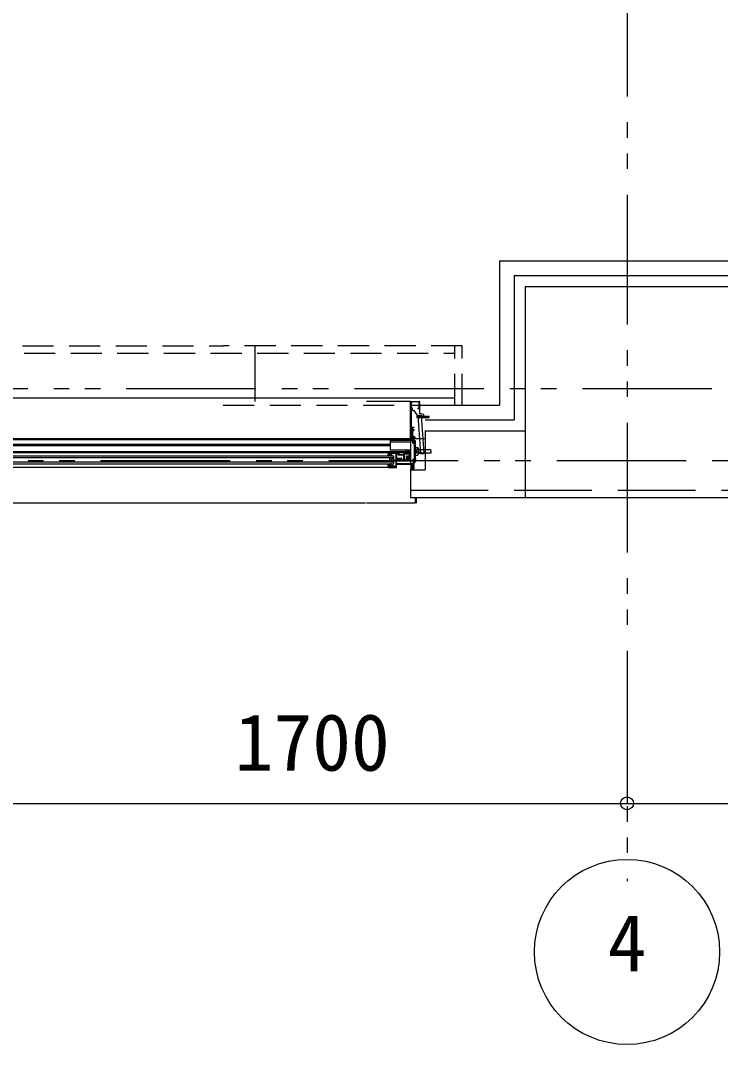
# Model space of a CAD drawing. Units: millimetres at full size. Extents: x -22551 to 92397, y -19340 to 14894.
# Drawn here: x -1277 to 614, y -7553 to -4787 of the extents above; entities that cross this region are included whole.
import ezdxf
from ezdxf.enums import TextEntityAlignment as Align

# ---------------------------------------------------------------- set-up
doc = ezdxf.new("R2010")
doc.units = ezdxf.units.MM
doc.header["$LTSCALE"] = 70
doc.header["$PDMODE"] = 32
doc.header["$PDSIZE"] = 35
for name, pattern in [('DASHED1', [1.8, 1.2, -0.6]), ('DASHED3', [4, 3, -1]), ('DOUBLE_CHAIN1', [8.8, 5, -1, 0.6, -0.6, 0.6, -1])]:
    doc.linetypes.add(name, pattern=pattern)
doc.layers.add('0-0_NoName', color=7, linetype='Continuous', lineweight=15)
doc.layers.add('2-0_通芯', color=7, linetype='Continuous', lineweight=15)
doc.styles.add('ＭＳ ゴシック', font='')
doc.styles.get('ＭＳ ゴシック').set_extended_font_data('MS Gothic')

# ---------------------------------------------------------------- blocks, each defined once
blk = doc.blocks.new('グループ部品-125')
at = {"layer": '2-0_通芯', "linetype": 'DOUBLE_CHAIN1'}
for p, q in [((361.61, 11374.3), (361.61, -7111.67)), ((-22551.09, -5780.7), (23861.61, -5780.7)), ((-21388.39, -5975.7), (23861.61, -5975.7))]:
    blk.add_line(p, q, dxfattribs=at)
at = {"layer": '2-0_通芯'}
for p, q in [((16.61, -5435.7), (16.61, -5825.7)), ((56.61, -5475.7), (56.61, -5865.7)), ((86.61, -5505.7), (636.61, -5505.7)), ((86.61, -5505.7), (86.61, -6075.7)), ((-643.39, -5815.7), (-643.39, -5665.7)), ((-5173.39, -5805.7), (-103.39, -5805.7)), ((-223.39, -5815.7), (-341.89, -5815.7)), ((-222.89, -5815.7), (-198.89, -5815.7)), ((-221.89, -5836.2), (-221.89, -5885.38)), ((-221.39, -5827.15), (-221.39, -5832.75)), ((-200.39, -5827.15), (-221.39, -5827.15)), ((-221.39, -5832.75), (-219.89, -5834.25)), ((-221.39, -5835.65), (-221.39, -5839.15)), ((-218.59, -5835.65), (-221.39, -5835.65)), ((-219.14, -5835.7), (-221.39, -5835.7)), ((-219.89, -5834.25), (-218.59, -5834.25)), ((-203.19, -5834.25), (-201.89, -5834.25)), ((-198.39, -5835.65), (-203.19, -5835.65)), ((-198.89, -5835.7), (-202.64, -5835.7)), ((-201.89, -5834.25), (-200.39, -5832.75)), ((-200.39, -5832.75), (-200.39, -5827.15)), ((-198.39, -5848.65), (-198.39, -5816.2)), ((-183.39, -5825.7), (16.61, -5825.7)), ((-206.39, -5852), (-206.39, -5859.15)), ((-173.39, -5856.85), (-206.39, -5856.85)), ((-206.39, -5859.15), (-173.39, -5859.15)), ((-193.7, -5854.6), (-202.68, -5855.2)), ((-195.88, -5956), (-202.68, -5855.2)), ((-188.39, -5851.33), (-198.39, -5848.65)), ((-193.7, -5854.6), (-194.76, -5853.67)), ((-186.9, -5955.4), (-193.7, -5854.6)), ((-188.39, -5851.33), (-188.39, -5856.85)), ((-180.54, -5859.15), (-180.54, -5856.85)), ((-176.04, -5859.15), (-176.04, -5856.85)), ((-173.39, -5859.15), (-173.39, -5856.85)), ((-221.71, -5888.2), (-221.67, -5888.35)), ((-221.67, -5888.85), (-221.71, -5889)), ((-220.74, -5887.01), (-220.89, -5887.03)), ((-220.89, -5890.18), (-220.74, -5890.19)), ((-219.97, -5886.76), (-220.09, -5886.81)), ((-220.09, -5890.39), (-219.97, -5890.44)), ((-219.09, -5886.99), (-219.18, -5886.9)), ((-219.18, -5890.3), (-219.09, -5890.21)), ((-218.19, -5887.45), (-218.33, -5887.45)), ((-218.33, -5889.75), (-218.19, -5889.75)), ((-214.59, -5865.9), (-214.39, -5865.7)), ((-183.39, -5865.7), (56.61, -5865.7)), ((-1417.39, -5915.7), (-183.39, -5915.7)), ((-223.39, -5919.6), (-1417.39, -5919.6)), ((-219.47, -5918.28), (-220.61, -5920.26)), ((-220.61, -5920.26), (-219.82, -5921.89)), ((-219.35, -5919.97), (-220.57, -5920.19)), ((-216.87, -5917.08), (-220.15, -5922.77)), ((-219.51, -5917.69), (-219.6, -5917.84)), ((-219.6, -5917.84), (-219.38, -5918.22)), ((-219.6, -5917.84), (-216.97, -5918.8)), ((-219.51, -5917.69), (-219.07, -5917.69)), ((-216.84, -5918.66), (-219.51, -5917.69)), ((-217.58, -5919.37), (-219.47, -5918.28)), ((-219.42, -5918.3), (-219.38, -5918.22)), ((-217.13, -5918.94), (-219.38, -5918.22)), ((-219.16, -5917.09), (-219.25, -5917.24)), ((-219.25, -5917.24), (-219.03, -5917.62)), ((-219.25, -5917.24), (-215.47, -5918.61)), ((-219.16, -5917.09), (-218.72, -5917.09)), ((-215.38, -5918.46), (-219.16, -5917.09)), ((-219.07, -5917.69), (-219.03, -5917.62)), ((-219.07, -5917.69), (-215.95, -5918.69)), ((-215.91, -5918.61), (-219.03, -5917.62)), ((-218.94, -5920.66), (-216.74, -5918.57)), ((-218.81, -5916.48), (-218.9, -5916.63)), ((-218.9, -5916.63), (-218.68, -5917.01)), ((-218.9, -5916.63), (-215.12, -5918)), ((-218.81, -5916.48), (-218.37, -5916.48)), ((-215.03, -5917.85), (-218.81, -5916.48)), ((-218.72, -5917.09), (-218.68, -5917.01)), ((-218.72, -5917.09), (-215.6, -5918.08)), ((-215.56, -5918), (-218.68, -5917.01)), ((-218.46, -5915.87), (-218.55, -5916.02)), ((-218.55, -5916.02), (-218.33, -5916.4)), ((-218.55, -5916.02), (-214.77, -5917.4)), ((-218.46, -5915.87), (-218.02, -5915.87)), ((-214.68, -5917.25), (-218.46, -5915.87)), ((-218.37, -5916.48), (-218.33, -5916.4)), ((-218.37, -5916.48), (-215.25, -5917.47)), ((-215.21, -5917.4), (-218.33, -5916.4)), ((-218.11, -5915.27), (-218.2, -5915.42)), ((-218.2, -5915.42), (-217.98, -5915.8)), ((-218.2, -5915.42), (-214.42, -5916.79)), ((-218.11, -5915.27), (-217.67, -5915.27)), ((-214.33, -5916.64), (-218.11, -5915.27)), ((-218.02, -5915.87), (-217.98, -5915.8)), ((-218.02, -5915.87), (-214.9, -5916.87)), ((-214.86, -5916.79), (-217.98, -5915.8)), ((-217.85, -5914.81), (-217.63, -5915.19)), ((-217.72, -5911.55), (-217.08, -5910.63)), ((-211.66, -5915.05), (-217.72, -5911.55)), ((-217.67, -5915.27), (-217.63, -5915.19)), ((-217.67, -5915.27), (-214.55, -5916.26)), ((-217.41, -5914.05), (-217.5, -5914.21)), ((-217.5, -5914.21), (-217.28, -5914.58)), ((-217.5, -5914.21), (-213.72, -5915.58)), ((-217.32, -5914.66), (-217.28, -5914.58)), ((-214.16, -5915.58), (-217.28, -5914.58)), ((-217.15, -5913.6), (-216.93, -5913.98)), ((-217.15, -5913.6), (-213.37, -5914.97)), ((-216.97, -5914.05), (-216.93, -5913.98)), ((-216.97, -5914.05), (-213.85, -5915.05)), ((-213.81, -5914.97), (-216.93, -5913.98)), ((-216.61, -5919.93), (-216.87, -5919.78)), ((-216.8, -5912.99), (-216.58, -5913.37)), ((-213.33, -5914.9), (-216.75, -5912.92)), ((-216.65, -5919.9), (-216.26, -5919.22)), ((-216.62, -5913.45), (-216.58, -5913.37)), ((-215.21, -5913.81), (-216.58, -5913.37)), ((-216.44, -5912.87), (-216.54, -5913.04)), ((-216.42, -5919), (-215.82, -5919.22)), ((-216.37, -5916.21), (-215.77, -5915.17)), ((-215.73, -5919.06), (-216.33, -5918.85)), ((-215.95, -5918.69), (-215.91, -5918.61)), ((-215.73, -5919.06), (-215.95, -5918.69)), ((-215.47, -5918.61), (-215.91, -5918.61)), ((-215.73, -5919.06), (-215.82, -5919.22)), ((-215.6, -5918.08), (-215.56, -5918)), ((-215.38, -5918.46), (-215.6, -5918.08)), ((-215.12, -5918), (-215.56, -5918)), ((-215.38, -5918.46), (-215.47, -5918.61)), ((-215.27, -5914.31), (-212.81, -5910.05)), ((-215.25, -5917.47), (-215.21, -5917.4)), ((-215.03, -5917.85), (-215.25, -5917.47)), ((-214.77, -5917.4), (-215.21, -5917.4)), ((-215.03, -5917.85), (-215.12, -5918)), ((-214.9, -5916.87), (-214.86, -5916.79)), ((-214.68, -5917.25), (-214.9, -5916.87)), ((-214.42, -5916.79), (-214.86, -5916.79)), ((-214.68, -5917.25), (-214.77, -5917.4)), ((-214.55, -5916.26), (-214.51, -5916.18)), ((-214.33, -5916.64), (-214.55, -5916.26)), ((-214.33, -5916.64), (-214.42, -5916.79)), ((-214.2, -5915.65), (-214.16, -5915.58)), ((-213.98, -5916.03), (-214.2, -5915.65)), ((-213.72, -5915.58), (-214.16, -5915.58)), ((-213.85, -5915.05), (-213.81, -5914.97)), ((-213.63, -5915.43), (-213.85, -5915.05)), ((-213.37, -5914.97), (-213.81, -5914.97)), ((-213.63, -5915.43), (-213.72, -5915.58)), ((-213.44, -5914.6), (-213.54, -5914.77)), ((-213.39, -5924.2), (-213.39, -5915.7)), ((-213.33, -5914.9), (-213.37, -5914.97)), ((-211.66, -5915.05), (-211.18, -5914.03)), ((-183.39, -5895.7), (86.61, -5895.7)), ((-183.39, -5895.7), (-183.39, -6000.7)), ((-278.39, -5932.1), (-1400.89, -5932.1)), ((-278.39, -5935.5), (-1400.89, -5935.5)), ((-278.39, -5922.6), (-278.39, -5946.1)), ((-223.39, -5925.64), (-278.39, -5925.64)), ((-224.39, -5921.6), (-277.39, -5921.6)), ((-224.39, -5947.1), (-277.39, -5947.1)), ((-218.94, -5920.66), (-219.82, -5921.89)), ((-219.56, -5922.04), (-219.82, -5921.89)), ((-219.38, -5921.72), (-219.56, -5922.04)), ((-217.75, -5921.91), (-219.56, -5922.04)), ((-217.92, -5921.59), (-219.38, -5921.72)), ((-217.26, -5927.58), (-217.26, -5921.2)), ((-217.26, -5921.2), (-214.96, -5921.2)), ((-216.64, -5928.51), (-213.46, -5929.79)), ((-214.96, -5921.2), (-214.96, -5926.7)), ((-214.96, -5926.7), (-213.46, -5927.31)), ((-213.46, -5927.31), (-211.16, -5928.24)), ((-213.39, -5921.2), (-213.39, -5980.2)), ((-213.39, -5921.2), (-211.09, -5921.2)), ((-211.09, -5921.2), (-211.09, -5980.2)), ((-211.09, -5940.7), (-205.09, -5940.7)), ((-206.59, -5946.2), (-207.59, -5947.2)), ((-168.39, -5946.2), (-206.59, -5946.2)), ((-206.59, -5946.2), (-206.59, -5955.2)), ((-202.09, -5943.7), (-202.09, -5957.7)), ((-1415.89, -5962.5), (-268.39, -5962.5)), ((-1415.89, -5967.5), (-268.39, -5967.5)), ((-1400.89, -5954.1), (-283.39, -5954.1)), ((-223.39, -5954), (-842.14, -5954)), ((-283.39, -5956), (-284.89, -5962.5)), ((-278.62, -5956), (-284.82, -5962.2)), ((-284.49, -5962.5), (-284.81, -5962.18)), ((-283.08, -5962.5), (-284.55, -5961.03)), ((-280.03, -5956), (-284.4, -5960.37)), ((-281.66, -5962.5), (-284.28, -5959.88)), ((-280.25, -5962.5), (-284.02, -5958.73)), ((-281.45, -5956), (-283.97, -5958.53)), ((-278.83, -5962.5), (-283.75, -5957.58)), ((-278.39, -5957.19), (-283.7, -5962.5)), ((-282.86, -5956), (-283.55, -5956.69)), ((-278.39, -5961.53), (-283.49, -5956.43)), ((-283.39, -5953.9), (-283.39, -5955.5)), ((-278.39, -5956), (-283.39, -5956)), ((-278.39, -5960.12), (-282.5, -5956)), ((-278.39, -5958.6), (-282.29, -5962.5)), ((-278.39, -5958.7), (-281.09, -5956)), ((-278.39, -5960.02), (-280.87, -5962.5)), ((-280.39, -5967.5), (-268.39, -5979.5)), ((-280.39, -5979.5), (-268.39, -5967.5)), ((-280.39, -5967.5), (-280.39, -5979.5)), ((-278.39, -5957.29), (-279.68, -5956)), ((-278.39, -5961.43), (-279.46, -5962.5)), ((-278.39, -5962.5), (-278.39, -5955.3)), ((-278.39, -5957), (-278.39, -5961.5)), ((-274.39, -5956), (-277.39, -5956)), ((-277.39, -5962.5), (-274.39, -5962.5)), ((-273.39, -5961.5), (-273.39, -5957)), ((-268.43, -5955.93), (-268.35, -5955.93)), ((-268.39, -5984.5), (-268.39, -5962.5)), ((-261.39, -5969.47), (-248.46, -5969.47)), ((-238.79, -5971.8), (-239.39, -5971.8)), ((-238.79, -5971.8), (-238.79, -5974.47)), ((-233.76, -5957.16), (-238.4, -5958.83)), ((-235.89, -5948.7), (-235.89, -5950)), ((-235.35, -5951.2), (-235.89, -5951.74)), ((-235.89, -5951.5), (-235.89, -5953.5)), ((-232.69, -5952.2), (-235.89, -5952.2)), ((-233.59, -5951.2), (-235.59, -5951.2)), ((-235.59, -5953.33), (-235.39, -5952.2)), ((-234, -5951.2), (-235, -5952.2)), ((-234.99, -5973.8), (-233.82, -5973.8)), ((-234.99, -5974.47), (-234.99, -5973.8)), ((-234.89, -5963.85), (-234.89, -5972.1)), ((-234.89, -5966.9), (-223.39, -5966.9)), ((-225.89, -5972.1), (-234.89, -5972.1)), ((-234.67, -5963.9), (-229.29, -5963.85)), ((-232.62, -5969.98), (-234.62, -5969.25)), ((-233.8, -5948.79), (-234.3, -5949.29)), ((-234.09, -5949.8), (-233.75, -5949.8)), ((-233.99, -5952.2), (-231.77, -5953.88)), ((-232.88, -5948.73), (-233.95, -5949.8)), ((-233.82, -5973.8), (-233.82, -5972.1)), ((-231.69, -5950.23), (-233.66, -5952.2)), ((-233.52, -5971.8), (-232.59, -5971.8)), ((-233.39, -5952.2), (-231.57, -5953.6)), ((-231.7, -5948.9), (-233.29, -5950.49)), ((-233.29, -5950.26), (-233.29, -5950.9)), ((-230.69, -5948.9), (-232.79, -5948.9)), ((-232.29, -5971.5), (-232.29, -5970.45)), ((-232.2, -5957.19), (-230.89, -5957.8)), ((-231.85, -5951.74), (-232.15, -5952.04)), ((-231.69, -5950.1), (-231.69, -5951.2)), ((-231.39, -5949.8), (-229.99, -5949.8)), ((-230.16, -5948.7), (-231.26, -5949.8)), ((-226.6, -5955.29), (-230.82, -5954.02)), ((-230.82, -5976.38), (-226.6, -5975.11)), ((-229.71, -5949.6), (-229.89, -5949.78)), ((-229.69, -5949.5), (-229.69, -5949)), ((-223.39, -5963.5), (-228.51, -5963.5)), ((-225.89, -5959.9), (-225.89, -5956.24)), ((-208.39, -5972.7), (-218.39, -5972.7)), ((-217.27, -5973.82), (-217.27, -5980.2)), ((-216.64, -5972.9), (-213.46, -5971.61)), ((-214.97, -5980.2), (-214.97, -5974.7)), ((-211.09, -5960.7), (-205.09, -5960.7)), ((-168.39, -5955.2), (-206.59, -5955.2)), ((-195.88, -5956), (-186.9, -5955.4)), ((-195.88, -5956), (-194.81, -5956.93)), ((-1422.39, -5993), (-842.14, -5993)), ((-268.39, -5979.5), (-1415.89, -5979.5)), ((-1415.89, -5984.5), (-268.39, -5984.5)), ((-842.14, -5993.8), (-261.19, -5993.8)), ((-283.39, -5991), (-284.89, -5984.5)), ((-278.62, -5991), (-284.82, -5984.8)), ((-284.49, -5984.5), (-284.81, -5984.83)), ((-283.08, -5984.5), (-284.55, -5985.97)), ((-280.03, -5991), (-284.4, -5986.64)), ((-281.66, -5984.5), (-284.28, -5987.12)), ((-280.25, -5984.5), (-284.02, -5988.27)), ((-281.45, -5991), (-283.97, -5988.47)), ((-278.83, -5984.5), (-283.75, -5989.42)), ((-278.39, -5989.81), (-283.7, -5984.5)), ((-283.69, -5993), (-283.69, -5993.3)), ((-261.19, -5993.3), (-283.69, -5993.3)), ((-282.86, -5991), (-283.55, -5990.31)), ((-278.39, -5985.47), (-283.49, -5990.57)), ((-278.39, -5991), (-283.39, -5991)), ((-282.69, -5994.3), (-262.19, -5994.3)), ((-278.39, -5986.89), (-282.5, -5991)), ((-278.39, -5988.4), (-282.29, -5984.5)), ((-278.39, -5988.3), (-281.09, -5991)), ((-278.39, -5986.99), (-280.87, -5984.5)), ((-278.39, -5989.71), (-279.68, -5991)), ((-278.39, -5985.57), (-279.46, -5984.5)), ((-278.39, -5984.5), (-278.39, -5991.7)), ((-278.39, -5990), (-278.39, -5985.5)), ((-277.39, -5984.5), (-274.39, -5984.5)), ((-274.39, -5991), (-277.39, -5991)), ((-273.39, -5985.5), (-273.39, -5990)), ((-261.39, -5976.4), (-223.39, -5976.4)), ((-238.39, -5984.3), (-261.19, -5984.3)), ((-261.19, -5985.7), (-213.89, -5985.7)), ((-223.39, -6000.7), (-183.39, -6000.7)), ((-223.39, -6000.7), (-223.39, -6075.7)), ((-213.39, -5994.7), (-222.39, -5985.7)), ((-213.39, -5985.7), (-222.39, -5994.7)), ((-216.39, -5985.7), (-222.39, -5991.7)), ((-219.39, -5985.7), (-222.39, -5988.7)), ((-213.39, -5997.7), (-222.39, -5988.7)), ((-213.39, -5988.7), (-222.39, -5997.7)), ((-215.35, -5998.74), (-222.39, -5991.7)), ((-213.39, -5991.7), (-222.39, -6000.7)), ((-217.69, -5999.4), (-222.39, -5994.7)), ((-220.04, -6000.05), (-222.39, -5997.7)), ((-213.39, -5991.7), (-219.39, -5985.7)), ((-213.39, -5994.7), (-218.24, -5999.55)), ((-217.26, -5980.2), (-214.96, -5980.2)), ((-213.39, -5988.7), (-216.39, -5985.7)), ((-213.39, -5997.7), (-214.08, -5998.39)), ((-213.39, -5985.2), (-213.39, -5977.2)), ((-213.39, -5980.2), (-211.09, -5980.2)), ((-223.39, -6075.7), (946.61, -6075.7)), ((-208.39, -6075.7), (-208.39, -6090.7)), ((-344.89, -6090.7), (-4931.89, -6090.7))]:
    blk.add_line(p, q, dxfattribs=at)
at = {"layer": '2-0_通芯', "linetype": 'DASHED1'}
for p, q in [((-4547.39, -5665.7), (-729.39, -5665.7)), ((-103.39, -5825.7), (-103.39, -5665.7)), ((-5173.39, -5685.7), (-103.39, -5685.7))]:
    blk.add_line(p, q, dxfattribs=at)
at = {"layer": '2-0_通芯', "linetype": 'DASHED3'}
blk.add_line((-223.39, -6055.7), (946.61, -6055.7), dxfattribs=at)
at = {"layer": '2-0_通芯'}
for points in [[(16.61, -5435.7), (706.61, -5435.7), (706.61, -5825.7)], [(56.61, -5475.7), (666.61, -5475.7), (666.61, -5865.7)], [(-223.39, -5915.7), (-223.39, -5816.2), (-222.89, -5815.7)], [(-221.89, -5817.7), (-221.89, -5819.87), (-221.82, -5820.06)], [(-221.82, -5821.34), (-221.89, -5821.53), (-221.89, -5829.87), (-221.82, -5830.06)], [(-221.82, -5831.34), (-221.89, -5831.53), (-221.89, -5834)], [(-217.53, -5817.27), (-217.72, -5817.2), (-221.39, -5817.2)], [(-221.39, -5834.5), (-219.87, -5834.5), (-219.66, -5834.41)], [(-205.53, -5817.27), (-205.72, -5817.2), (-216.06, -5817.2), (-216.25, -5817.27)], [(-200.39, -5817.2), (-204.06, -5817.2), (-204.25, -5817.27)], [(-202.11, -5834.41), (-201.9, -5834.5), (-200.39, -5834.5)], [(-199.96, -5820.06), (-199.89, -5819.87), (-199.89, -5817.7)], [(-199.96, -5830.06), (-199.89, -5829.87), (-199.89, -5821.53), (-199.96, -5821.34)], [(-199.89, -5834), (-199.89, -5831.53), (-199.96, -5831.34)], [(-221.39, -5839.15), (-215.39, -5839.15), (-206.39, -5852)], [(-194.76, -5853.67), (-201.75, -5854.14), (-202.68, -5855.2)], [(-217.79, -5890.18), (-217.49, -5890.5), (-214.59, -5890.5), (-214.59, -5892.1), (-215.59, -5892.1), (-215.59, -5895.1), (-216.99, -5895.1), (-216.99, -5894.6), (-216.59, -5894.03), (-216.59, -5891.8), (-221.89, -5891.8), (-221.89, -5899.2), (-219.99, -5899.2)], [(-219.89, -5885.4), (-215.81, -5885.4), (-215.29, -5885.1), (-214.59, -5885.1), (-214.59, -5886.7), (-217.49, -5886.7), (-217.79, -5887.02)], [(-219.49, -5905.24), (-219.49, -5898.19), (-218.49, -5894.46), (-218.49, -5892.5)], [(-217.56, -5892.25), (-216.43, -5894.19), (-217.23, -5894.41), (-218.14, -5897.8), (-217.09, -5897.8)], [(-238.39, -5915.7), (-238.39, -5917.3), (-237.19, -5917.3)], [(-236.59, -5916.7), (-223.39, -5916.7), (-223.39, -5947.7), (-234.89, -5947.7)], [(-213.89, -5976.7), (-214.39, -5976.7), (-214.99, -5977.74), (-214.99, -5978.7), (-214.29, -5978.7), (-214.29, -5984.5), (-222.19, -5984.5), (-222.19, -5916.9), (-214.29, -5916.9), (-214.29, -5922.7), (-214.99, -5922.7), (-214.99, -5923.66), (-214.39, -5924.7), (-213.89, -5924.7)], [(-219.99, -5900.2), (-221.89, -5900.2), (-221.89, -5911.2), (-219.71, -5911.2), (-219.49, -5913.76)], [(-220.48, -5913.89), (-220.76, -5912.3), (-221.89, -5912.3), (-221.89, -5915.7)], [(-220.9, -5912.91), (-220.62, -5914.5), (-219.49, -5914.5), (-219.49, -5906.16), (-219.37, -5905.98), (-219.37, -5905.43), (-219.49, -5905.24)], [(-219.38, -5921.72), (-216.34, -5918.87), (-217.92, -5921.59)], [(-218.99, -5920.75), (-219.35, -5919.97), (-218.77, -5918.68)], [(-215.54, -5915.7), (-218.01, -5914.27), (-218.84, -5915.7)], [(-218.29, -5900), (-218.29, -5902.4), (-217.99, -5902.7), (-217.99, -5911.4), (-215.08, -5913.08), (-214.98, -5913.28), (-214.51, -5913.55), (-214.29, -5913.54), (-211.48, -5915.16), (-212.6, -5917.1), (-213.39, -5917.1)], [(-216.61, -5919.93), (-217.75, -5921.91), (-217.92, -5921.59)], [(-213.98, -5916.03), (-217.76, -5914.66), (-217.85, -5914.81), (-214.07, -5916.18)], [(-217.76, -5914.66), (-217.32, -5914.66), (-214.2, -5915.65)], [(-213.98, -5916.03), (-214.07, -5916.18), (-214.51, -5916.18), (-217.63, -5915.19)], [(-213.63, -5915.43), (-217.41, -5914.05), (-216.97, -5914.05)], [(-213.75, -5914.65), (-217.06, -5913.45), (-217.15, -5913.6)], [(-217.06, -5913.45), (-216.62, -5913.45), (-214.87, -5914.01)], [(-216.75, -5912.92), (-216.8, -5912.99), (-216.33, -5913.16)], [(-215.82, -5919.22), (-216.26, -5919.22), (-216.5, -5919.14)], [(-215.28, -5910.23), (-215.41, -5912.25), (-214.72, -5913.35)], [(-211.73, -5912.28), (-213.42, -5913.4), (-214.72, -5913.35)], [(-207.59, -5947.2), (-207.59, -5954.2), (-206.59, -5955.2)], [(-1404.74, -5951), (-233.59, -5951), (-233.59, -5950.2), (-234.69, -5950.2), (-234.69, -5948.7), (-229.49, -5948.7), (-229.49, -5950.2), (-230.59, -5950.2), (-230.59, -5951), (-223.39, -5951)], [(-225.89, -5956.24), (-230.96, -5954.1), (-230.96, -5953.9), (-240.89, -5953.9), (-240.89, -5954.1), (-254.89, -5954.1), (-254.89, -5953.9), (-283.39, -5953.9)], [(-278.39, -5955.3), (-277.39, -5955.3), (-275.66, -5955.93), (-269.35, -5955.93)], [(-264.59, -5974.3), (-265.39, -5974.3), (-265.39, -5976.4), (-263.39, -5976.4), (-263.39, -5991.07), (-275.66, -5991.07), (-277.39, -5991.7), (-278.39, -5991.7)], [(-267.43, -5955.93), (-263.39, -5955.93), (-263.39, -5974.47), (-264.26, -5974.47)], [(-256.32, -5958.93), (-256.32, -5955.93), (-261.39, -5955.93), (-261.39, -5969.47)], [(-261.39, -5992.5), (-261.39, -5971.4), (-248.39, -5971.4), (-248.39, -5975.9)], [(-261.39, -5976.3), (-247.89, -5976.3), (-247.89, -5976.5), (-230.96, -5976.5), (-230.96, -5976.4), (-226.6, -5975.11), (-226.09, -5974.75), (-225.89, -5974.16)], [(-241.39, -5954.5), (-241.39, -5959), (-254.39, -5959), (-254.39, -5954.5)], [(-246.46, -5971.47), (-246.46, -5974.47), (-241.32, -5974.47), (-241.32, -5960.93), (-254.32, -5960.93)], [(-225.89, -5974.16), (-225.89, -5972.1), (-228.19, -5972.1), (-228.19, -5972.9), (-227.09, -5972.9), (-227.09, -5974.11), (-228.28, -5974.47), (-232.29, -5974.47), (-232.29, -5972.9), (-231.19, -5972.9), (-231.19, -5972.1), (-233.49, -5972.1), (-233.49, -5974.47), (-239.39, -5974.47), (-239.39, -5955.93), (-233.49, -5955.93), (-233.49, -5958.3), (-232.49, -5958.3), (-232.49, -5955.93), (-228.28, -5955.93), (-226.89, -5956.35), (-226.89, -5957.8)], [(-233.69, -5966.9), (-233.69, -5965.6), (-223.39, -5965.6), (-223.39, -5984.7), (-236.59, -5984.7)], [(-234.89, -5963.85), (-229.29, -5963.85), (-228.65, -5963.62), (-226.96, -5962.2), (-225.89, -5959.9)], [(-226.09, -5963.9), (-230.39, -5963.9), (-234.43, -5964.25)], [(-225.89, -5958.6), (-230.89, -5958.6), (-230.89, -5957.8)], [(-228.29, -5950), (-228.29, -5948.9), (-223.39, -5948.9), (-223.39, -5964.2), (-225.7, -5964.2)], [(-214.96, -5974.7), (-213.46, -5974.09), (-211.17, -5973.17)], [(-194.81, -5956.93), (-187.83, -5956.46), (-186.9, -5955.4)], [(-283.39, -5991.5), (-283.39, -5993), (-261.89, -5993)], [(-261.19, -5993.8), (-261.19, -5976.99), (-261.39, -5976.99)], [(-237.19, -5984.1), (-238.39, -5984.1), (-238.39, -5985.7)], [(-223.39, -5985.7), (-222.39, -5986.7), (-222.39, -5999.7), (-223.39, -6000.7)], [(-210.39, -6075.7), (-210.39, -6090.7), (-341.89, -6090.7)]]:
    blk.add_lwpolyline(points, dxfattribs=at)
at = {"layer": '2-0_通芯', "linetype": 'DASHED1'}
blk.add_lwpolyline([(-729.39, -5825.7), (-83.39, -5825.7), (-83.39, -5665.7), (-729.39, -5665.7)], dxfattribs=at)
at = {"layer": '2-0_通芯'}
blk.add_circle((361.61, -7303.2), 250, dxfattribs=at)
for centre, radius, start, end in [((-221.39, -5817.7), 0.5, 90.00001, 179.99999), ((-221.39, -5834), 0.5, 180.00001, 269.99999), ((-221.39, -5836.2), 0.5, 90.00001, 179.99999), ((-222.59, -5820.7), 1, 320.28486, 39.71514), ((-222.59, -5830.7), 1, 320.28486, 39.71514), ((-219.14, -5834.95), 0.75, 270.00002, 134.41533), ((-218.59, -5834.95), 0.7, 270, 90), ((-216.89, -5816.5), 1, 230.28486, 309.71514), ((-204.89, -5816.5), 1, 230.28486, 309.71514), ((-203.19, -5834.95), 0.7, 90, 270), ((-202.64, -5834.95), 0.75, 45.58467, 269.99998), ((-200.39, -5817.7), 0.5, 0.00001, 89.99999), ((-200.39, -5834), 0.5, 270.00001, 359.99999), ((-199.19, -5820.7), 1, 140.28486, 219.71514), ((-199.19, -5830.7), 1, 140.28486, 219.71514), ((-198.89, -5816.2), 0.5, 0.00001, 89.99999), ((-198.89, -5835.2), 0.5, 270.00001, 359.99999), ((-193.6, -5856.09), 1.5, 273.85934, 93.85934), ((-193.5, -5857.59), 1.5, 273.85934, 33.85934), ((-193.4, -5859.09), 1.5, 273.85934, 33.85934), ((-221.49, -5885.38), 0.4, 180.00006, 296.38784), ((-221.12, -5887.74), 0.75, 72.2996, 217.70036), ((-221.12, -5889.46), 0.75, 142.29964, 287.7004), ((-219.89, -5888.6), 1.8, 171.96925, 188.03075), ((-219.89, -5888.6), 3.2, 89.99998, 116.38778), ((-219.89, -5888.6), 1.8, 96.26017, 118.03073), ((-219.89, -5888.6), 1.8, 241.96927, 263.73983), ((-219.63, -5887.12), 0.5, 26.86995, 133.13013), ((-219.63, -5890.08), 0.5, 226.86987, 333.13005), ((-219.89, -5888.6), 1.8, 44.79286, 63.73983), ((-219.89, -5888.6), 1.8, 296.26017, 315.20714), ((-218.33, -5887.05), 0.4, 224.79276, 269.99993), ((-218.33, -5890.15), 0.4, 90.00007, 135.20724), ((-217.99, -5892.5), 0.5, 29.99999, 180), ((-218.19, -5887.05), 0.4, 269.99999, 4.09604), ((-218.19, -5890.15), 0.4, 355.90396, 90.00001), ((-237.19, -5917), 0.3, 270, 0), ((-236.59, -5917), 0.3, 90, 180), ((-221.39, -5913), 0.5, 9.99999, 180), ((-219.99, -5913.8), 0.5, 190.00001, 5), ((-219.99, -5899.7), 0.5, 269.99999, 90.00001), ((-217.09, -5900), 1.2, 90.00001, 179.99999), ((-217.09, -5898.3), 0.5, 269.99999, 90.00001), ((-216.01, -5911.38), 1.3, 75.88085, 145), ((-216.56, -5918.74), 0.248, 330, 137.19096), ((-216.87, -5912.62), 0.5, 330, 60), ((-217.89, -5918.84), 9, 44.11915, 75.88085), ((-213.89, -5916.2), 0.5, 0, 90), ((-213.01, -5914.85), 0.5, 60, 150), ((-212.36, -5913.48), 1.3, 335, 44.11915), ((-277.39, -5922.6), 1, 90, 179.99999), ((-277.39, -5946.1), 1, 180, 270), ((-234.89, -5948.7), 1, 90, 180), ((-224.39, -5922.6), 1, 0, 90), ((-224.39, -5946.1), 1, 270, 0), ((-216.26, -5927.58), 1, 180, 247.99665), ((-213.89, -5924.2), 0.5, 270, 0), ((-205.09, -5946.2), 1.5, 0, 180), ((-205.09, -5943.7), 3, 359.99878, 89.99845), ((-203.59, -5946.2), 1.5, 0, 120), ((-202.09, -5946.2), 1.5, 0, 120), ((-171.7, -5948.45), 4, 325.77113, 34.22887), ((-282.89, -5955.5), 0.5, 180, 270), ((-277.39, -5957), 1, 90.0001, 180.0001), ((-277.39, -5961.5), 1, 180.0001, 270.0001), ((-274.39, -5957), 1, 0.0001, 90.0001), ((-274.39, -5961.5), 1, 270.0001, 0.0001), ((-269.35, -5955.73), 0.2, 270, 336.42182), ((-268.89, -5955.93), 0.3, 23.57818, 156.42182), ((-268.43, -5955.73), 0.2, 203.57818, 270), ((-268.35, -5955.73), 0.2, 270, 336.42182), ((-267.89, -5955.93), 0.3, 23.57818, 156.42182), ((-267.43, -5955.73), 0.2, 203.57818, 270), ((-264.59, -5974.5), 0.2, 35.09963, 90), ((-264.26, -5974.27), 0.2, 215.09963, 270), ((-254.32, -5958.93), 2, 180, 270), ((-254.89, -5954.5), 0.5, 0, 90), ((-248.46, -5971.47), 2, 0, 90), ((-240.89, -5954.5), 0.5, 90, 180), ((-237.89, -5960.25), 1.5, 109.85326, 179.99999), ((-234.89, -5950), 1, 180, 270), ((-235.59, -5951.5), 0.3, 90, 180), ((-235.69, -5953.5), 0.2, 180.00001, 60), ((-234.59, -5964.2), 0.3, 90.5, 179.99999), ((-234.39, -5964.75), 0.5, 95, 180), ((-234.39, -5968.8), 0.5, 180, 250), ((-234.09, -5949.5), 0.3, 135, 270), ((-233.52, -5972.1), 0.3, 90, 179.99999), ((-233.59, -5949), 0.3, 90, 135), ((-233.42, -5958.1), 1, 93.88684, 109.85326), ((-233.75, -5949.5), 0.3, 270, 326.94427), ((-233.59, -5950.9), 0.3, 270, 0), ((-233.29, -5949.8), 0.25, 303.05573, 146.94427), ((-232.99, -5950.26), 0.3, 123.05573, 180), ((-232.99, -5948.9), 0.2, 0, 90), ((-232.69, -5951.2), 1, 270, 0), ((-232.79, -5970.45), 0.5, 0, 70), ((-232.59, -5971.5), 0.3, 270, 0), ((-232.62, -5958.1), 1, 65, 82.59308), ((-231.59, -5953.8), 0.2, 204.41711, 84.41711), ((-231.39, -5950.1), 0.3, 90, 180), ((-230.96, -5954.5), 0.5, 73.30076, 90), ((-230.49, -5948.9), 0.2, 90, 180), ((-229.99, -5949), 0.3, 0, 90), ((-229.99, -5949.5), 0.3, 270, 0), ((-229.29, -5950), 1, 270, 0), ((-229.3, -5962.85), 1, 270.5, 310), ((-228.89, -5959.9), 3, 310, 0), ((-226.39, -5957.8), 0.5, 180, 0), ((-226.89, -5956.24), 1, 0, 73.30076), ((-226.89, -5974.16), 1, 286.69924, 0), ((-226.09, -5964.1), 0.2, 14.47751, 90), ((-225.7, -5964), 0.2, 194.47751, 270), ((-216.26, -5973.82), 1, 111.99783, 180), ((-205.09, -5957.7), 3, 269.99873, 359.99878), ((-196.18, -5951.51), 1.5, 93.85934, 213.85934), ((-196.08, -5953.01), 1.5, 93.85934, 213.85934), ((-195.98, -5954.51), 1.5, 93.85934, 273.85934), ((-165.08, -5952.95), 4, 145.77113, 214.22887), ((-171.7, -5952.95), 4, 325.77113, 34.22887), ((-282.69, -5993.3), 1, 180, 270), ((-282.89, -5991.5), 0.5, 90, 180), ((-277.39, -5985.5), 1, 89.9999, 179.9999), ((-277.39, -5990), 1, 179.9999, 269.9999), ((-274.39, -5985.5), 1, 359.9999, 89.9999), ((-274.39, -5990), 1, 269.9999, 359.9999), ((-262.19, -5993.3), 1, 270, 0), ((-261.89, -5992.5), 0.5, 270, 0), ((-247.89, -5975.9), 0.5, 180, 270), ((-237.19, -5984.4), 0.3, 0, 90), ((-236.59, -5984.4), 0.3, 180, 270), ((-230.96, -5975.9), 0.5, 270, 286.69924), ((-213.89, -5977.2), 0.5, 0, 90), ((-213.89, -5985.2), 0.5, 270, 0)]:
    blk.add_arc(centre, radius, start, end, dxfattribs=at)
at = {"layer": '2-0_通芯', "style": 'ＭＳ ゴシック'}
blk.add_text('4', height=154, dxfattribs=at).set_placement((309.11, -7401.77), align=Align.BOTTOM_LEFT)

msp = doc.modelspace()

# ---------------------------------------------------------------- linework, layer by layer
at = {"layer": '0-0_NoName'}
for p, q in [((361.61, -6835.61), (361.61, -6901.63)), ((-1338.39, -6901.63), (361.61, -6901.63)), ((361.61, -6901.63), (6361.61, -6901.63))]:
    msp.add_line(p, q, dxfattribs=at)
msp.add_point((361.61, -6901.63), dxfattribs=at)

# ---------------------------------------------------------------- block references
at = {"layer": '2-0_通芯'}
msp.add_blockref('グループ部品-125', (0, 0), dxfattribs=at)

# ---------------------------------------------------------------- texts
at = {"layer": '0-0_NoName', "style": 'ＭＳ ゴシック'}
msp.add_text('1700', height=154, dxfattribs=at).set_placement((-698.39, -6859.63), align=Align.BOTTOM_LEFT)

doc.saveas('drawing.dxf')
